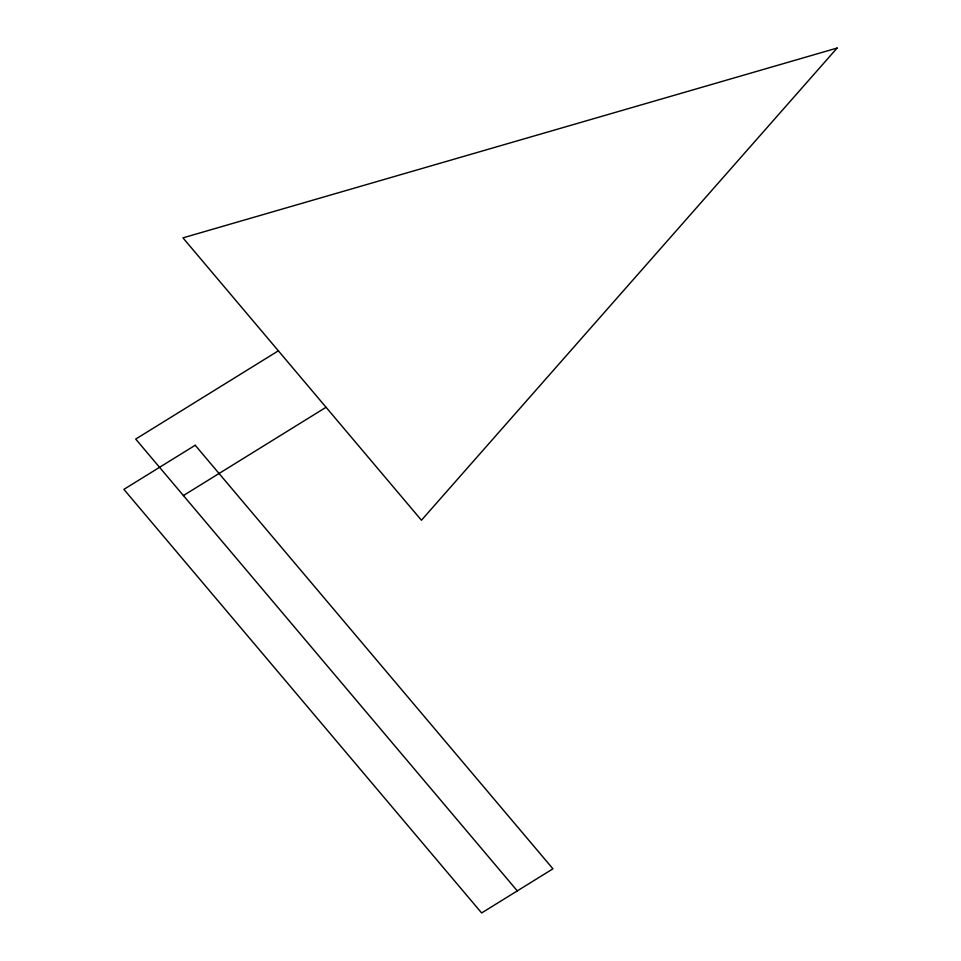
<?xml version="1.0" encoding="UTF-8"?>
<svg xmlns="http://www.w3.org/2000/svg" width="961" height="961" viewBox="0 0 961 961"><rect width="100%" height="100%" fill="white"/><g stroke="black" fill="none" stroke-linecap="round" stroke-linejoin="round"><path stroke-width="1.44" d="M278.354 350.813L135.705 439.081L517.294 890.883M183.407 495.552L326.043 407.284M837.103 48.05L421.447 520.237L182.962 237.86L837.103 48.05M195.215 445.255L123.897 489.377L481.629 912.95L552.947 868.816L195.215 445.255"/></g></svg>
